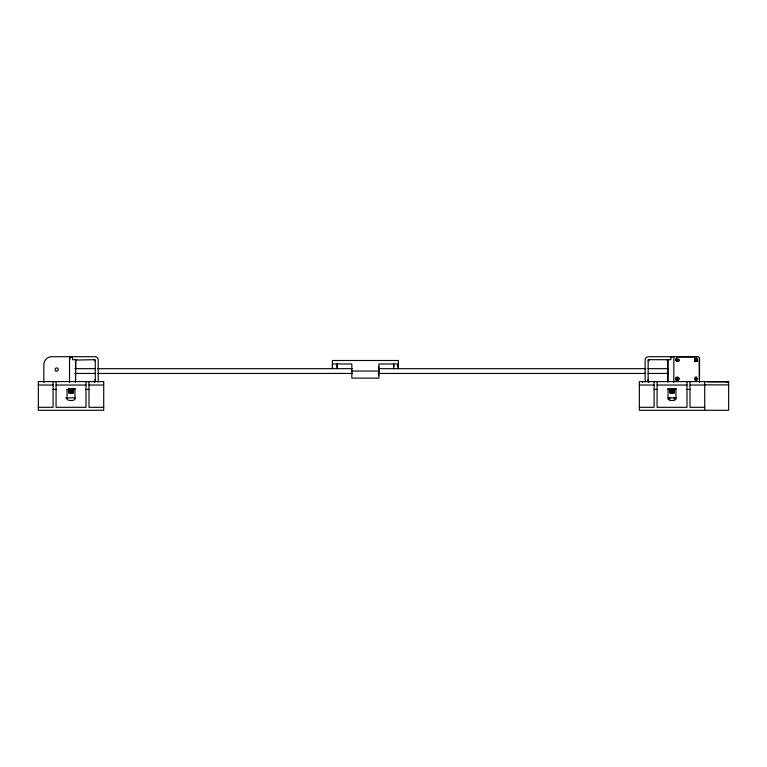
<?xml version="1.0" encoding="UTF-8"?>
<svg xmlns="http://www.w3.org/2000/svg" width="767" height="767" viewBox="0 0 767 767"><rect width="100%" height="100%" fill="white"/><g stroke="black" fill="none" stroke-linecap="round" stroke-linejoin="round"><path stroke-width="1.15" d="M75.521 381.87L75.521 373.654M75.521 368.956L75.521 359.694L72.529 359.694L72.529 356.703A3.471 3.471 0 0 0 69.538 360.145M332.389 367.872L332.514 366.405M393.567 367.872L393.567 363.98L393.567 368.764M337.183 363.98L337.096 365.523M672.017 357.086A3.471 3.471 0 0 0 670.837 356.703L670.837 359.694L667.846 359.694L667.846 381.87M648.134 360.893L649.505 359.694M393.576 365.792L393.874 365.188M337.116 366.281L337.183 367.872M332.475 365.523L332.389 363.98L351.832 363.98L351.832 378.131L378.908 378.131L378.908 363.98L398.351 363.98L398.341 365.792L397.709 364.958M397.718 366.885L398.351 366.003L398.351 367.872M76.71 359.694L75.521 359.694M667.846 359.694L648.134 359.694L648.134 381.803M676.36 356.991L697.002 356.991M74.917 368.659L95.261 368.659M97.658 368.659L352.542 368.659M378.86 368.659L645.709 368.659M648.105 368.659L668.45 368.659M351.832 371.046L378.908 371.046M74.917 373.443L95.261 373.443M97.658 373.443L352.542 373.443M378.86 373.443L645.709 373.443M648.105 373.443L668.45 373.443M707.558 381.889L727.154 381.889M704.835 384.861L728.65 384.861M38.35 385.044L53.076 385.044M56.068 385.044L85.99 385.044M88.982 385.044L103.708 385.044M639.362 385.044L654.088 385.044M657.079 385.044L686.992 385.044M689.984 385.044L704.72 385.044M68.867 388.879L75.559 388.879M667.53 388.879L676.561 388.879M53.076 389.425L56.068 389.425M85.99 389.425L88.982 389.425M654.088 389.425L657.079 389.425M686.992 389.425L689.984 389.425M68.867 389.789L73.21 389.789M669.879 389.789L674.222 389.789M73.21 389.818L68.867 389.924L73.21 390M674.222 389.857L669.879 389.924L674.222 390M68.867 390.192L73.21 390.192M669.879 390.192L674.222 390.192M68.867 390.422L73.21 390.307M669.879 390.307L674.222 390.422M68.867 390.556L73.21 390.556M669.879 390.556L674.222 390.556M68.867 391.045L73.21 391.045M669.879 391.045L674.222 391.045M68.867 391.18L73.21 391.18M669.879 391.18L674.222 391.18M68.867 391.314L73.21 391.314M669.879 391.314L674.222 391.314M68.867 391.544L73.21 391.429M669.879 391.544L674.222 391.429M68.867 391.64L73.21 391.64M669.879 391.64L674.222 391.64M68.867 391.86L73.21 391.86L70.583 391.87M669.879 391.716L674.222 391.86L671.595 391.87M65.847 397.862L75.061 397.862M668.009 397.862L676.063 397.862M38.35 407.306L53.076 407.306L53.076 381.602M103.708 407.306L88.982 407.306L88.982 381.602M639.362 407.306L654.088 407.306L654.088 381.602M704.72 407.306L689.984 407.306L689.984 381.602M93.862 359.694L95.233 359.694L95.233 381.803M666.657 359.694L667.836 360.739L667.846 373.567M393.845 366.636L393.567 366.003M95.233 360.893L94.025 359.704L75.866 360.049L75.521 381.889M727.154 381.602L727.154 382.474M704.72 381.602L704.72 410.297M699.533 382.407L699.533 358.62A1.917 1.917 0 0 0 697.615 356.703L648.403 356.703A3.26 3.26 0 0 0 645.143 359.963L645.143 381.928M699.236 359.215L699.236 379.857M686.992 381.602L686.992 407.306L657.079 407.306L657.079 381.602M674.222 388.284L674.222 390.691L669.879 390.691L669.879 388.284M674.222 397.574L674.222 399.166M673.829 356.703L673.829 382.407M669.85 397.574L669.85 399.166M669.121 397.574L669.121 399.166M667.846 373.73L667.846 381.889M642.353 381.602L642.353 382.474M398.341 368.764L398.351 360.49L332.389 360.49L332.399 368.764M378.677 366.559L378.677 375.533M337.183 363.98L337.183 368.764M98.224 381.928L98.224 359.963A3.26 3.26 0 0 0 94.964 356.703L51.657 356.703A7.823 7.823 0 0 0 43.834 364.526L43.834 382.407M85.99 381.602L85.99 407.306L56.068 407.306L56.068 381.602M73.21 388.284L73.21 390.691L68.867 390.691L68.867 388.284M69.538 356.703L69.538 382.407M696.858 380.624A1.889 1.889 0 0 1 695.42 380.691M695.257 377.211A1.889 1.889 0 0 1 696.695 377.143M697.644 361.171A1.889 1.889 0 0 1 697.328 361.554M695.046 361.746A1.889 1.889 0 0 1 694.384 361.027M694.471 359.148A1.889 1.889 0 0 1 695.19 358.486M697.078 358.572A1.889 1.889 0 0 1 697.452 358.889M678.939 359.215A1.889 1.889 0 0 1 678.632 361.497M675.478 360.643A1.889 1.889 0 0 1 675.669 359.215M675.967 358.831A1.889 1.889 0 0 1 676.36 358.525M678.642 377.594A1.889 1.889 0 0 1 678.929 379.866M678.239 380.557A1.889 1.889 0 0 1 675.42 378.908A1.889 1.889 0 0 1 678.258 377.287M648.94 382.407A5.983 5.983 0 0 1 648.134 379.406M95.233 379.406A5.983 5.983 0 0 1 94.427 382.407M695.305 359.982C696.35 362.925 697.539 357.815 695.305 359.982M67.074 389.473L67.055 399.252C67.573 400.959 74.485 400.959 75.013 399.252L74.888 389.262L67.074 389.473M668.076 389.473L668.057 399.252C668.584 400.959 675.497 400.959 676.015 399.252L675.89 389.262L668.076 389.473M676.552 378.716C677.501 381.688 678.862 376.616 676.552 378.716M695.305 378.716C696.263 381.688 697.615 376.616 695.305 378.716M676.552 359.953C677.491 362.925 678.872 357.873 676.552 359.953M103.708 381.602L38.35 381.602L38.35 410.297L103.708 410.297L103.708 381.602M728.65 381.602L639.362 381.602L639.362 410.297L728.65 410.297L728.65 381.602M73.21 390.902L68.867 390.902L68.867 393.366L73.21 393.366L73.21 390.902M674.222 390.902L669.879 390.902L669.879 393.366L674.222 393.366L674.222 390.902M676.446 379.962A1.342 1.342 0 0 0 678.622 379.157A1.342 1.342 0 0 0 676.839 377.671A1.342 1.342 0 0 0 676.446 379.962M695.353 380.077A1.342 1.342 0 0 0 697.404 378.975A1.342 1.342 0 0 0 695.429 377.748A1.342 1.342 0 0 0 695.353 380.077M695.295 361.276A1.342 1.342 0 0 0 697.395 360.289A1.342 1.342 0 0 0 695.487 358.956A1.342 1.342 0 0 0 695.295 361.276M676.504 361.257A1.342 1.342 0 0 0 678.642 360.317A1.342 1.342 0 0 0 676.762 358.946A1.342 1.342 0 0 0 676.504 361.257M55.694 370.797A1.601 1.601 0 0 0 58.273 369.771A1.601 1.601 0 0 0 56.087 368.055A1.601 1.601 0 0 0 55.694 370.797"/></g></svg>
